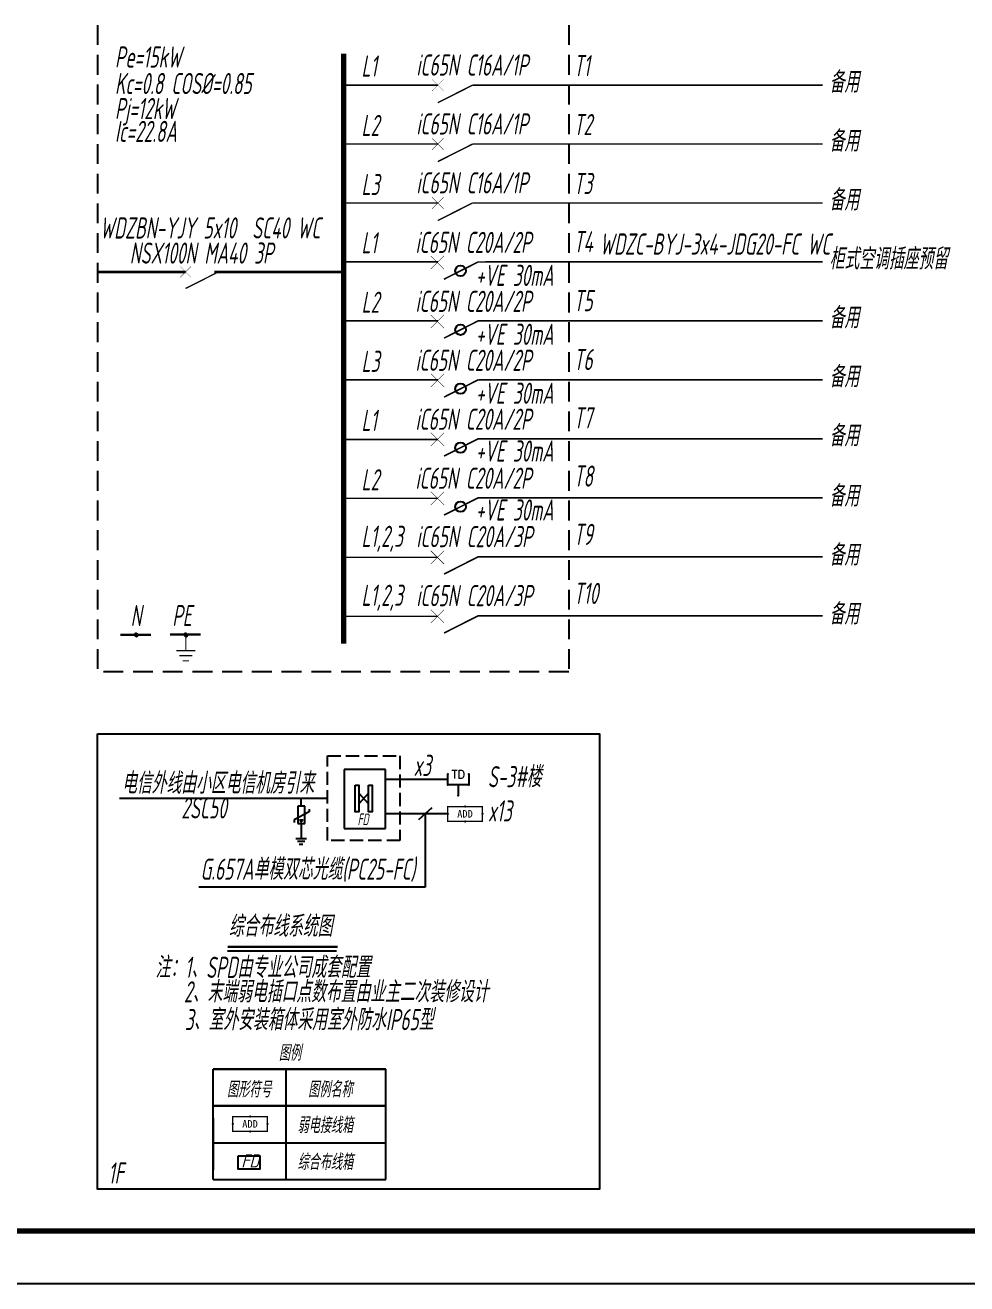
# Model space of a CAD drawing. Extents: x -24105 to 1725648, y 165513 to 982828.
# Drawn here: x 64805 to 82638, y 336650 to 360476 of the extents above; entities that cross this region are included whole.
import ezdxf
from ezdxf.enums import TextEntityAlignment as Align

# ---------------------------------------------------------------- set-up
doc = ezdxf.new("R2010")
doc.units = 0
doc.header["$LTSCALE"] = 1000
doc.header["$MEASUREMENT"] = 0
for name, pattern in [('DASH', [0.35, 0.25, -0.1]), ('DASH4', [0.1875, 0.125, -0.0625]), ('HIDDEN', [0.375, 0.25, -0.125])]:
    doc.linetypes.add(name, pattern=pattern)
for name, color, linetype in [('!!DIM-动力', 7, 'Continuous'), ('DIM-照明', 3, 'Continuous'), ('EQUIP', 3, 'Continuous'), ('EQUIP-箱柜', 3, 'Continuous'), ('EQUIP-通讯', 3, 'Continuous'), ('SYST', 7, 'Continuous'), ('WIRE-消防', 4, 'Continuous'), ('WIRE-照明', 2, 'Continuous'), ('图框', 140, 'Continuous')]:
    doc.layers.add(name, color=color, linetype=linetype)
doc.styles.add('_TCH_LABEL', font='simhei.ttf')
doc.styles.add('_TEL_DIM', font='SIMPLEX', dxfattribs={"width": 0.8, "height": 3.5, "bigfont": 'HZTXT'})
doc.styles.add('AUDIT_D_091116230756-0', font='gbenor.shx', dxfattribs={"bigfont": 'gbcbig.shx'})
doc.styles.add('HZTXT', font='gbeitc.shx', dxfattribs={"width": 0.8, "height": 400, "bigfont": 'hztxt.shx'})

# ---------------------------------------------------------------- blocks, each defined once
blk = doc.blocks.new('_LINKPT1')
blk.add_line((0, 0), (0, 0))
blk = doc.blocks.new('M_I0')
for p, q in [((0.75, 0.6), (-0.75, 0.6)), ((-0.75, 0.6), (-0.75, 0)), ((-0.75, 0), (0.75, 0)), ((0.75, 0), (0.75, 0.6))]:
    blk.add_line(p, q)
for p in [(-0.75, 0.3), (0, 0.6), (0, 0), (0.75, 0.3)]:
    blk.add_blockref('_LINKPT1', p)
at = {"style": 'AUDIT_D_091116230756-0', "width": 0.8, "flags": 9}
blk.add_attdef('A', (0, 0), '', height=0.00003, dxfattribs=at)
blk = doc.blocks.new('A$C154754DE')
at = {"layer": 'EQUIP'}
for p, q in [((-858, 311), (-752, 311)), ((-752, 311), (-439, -280)), ((-443, -73), (-443, 74)), ((-406, -51), (-406, 49)), ((-369, -29), (-369, 20)), ((-295, 0), (295, 0)), ((-295, 0), (295, 0)), ((295, -211), (295, 212)), ((401, -147), (401, 140)), ((519, -83), (519, 59)), ((-439, -280), (-333, -280))]:
    blk.add_line(p, q, dxfattribs=at)
at = {"layer": 'SYST', "color": 3, "linetype": 'Continuous', "const_width": 33.7}
blk.add_lwpolyline([(-295, 0), (295, 1)], dxfattribs=at)
at = {"layer": 'EQUIP', "xscale": 453.2887850981206, "yscale": 453.2887850981206, "zscale": 453.2887850981206, "rotation": 180}
blk.add_blockref('M_I0', (-635, 136), dxfattribs=at)
blk = doc.blocks.new('$equip_U$00000380(Hz-PC)')
at = {"const_width": 0.06}
blk.add_lwpolyline([(-0.82, 0.7), (0.82, 0.7), (0.82, 0), (-0.82, 0)], close=True, dxfattribs=at)
for p in [(0, 0.7), (-0.82, 0.35), (0, 0), (0.82, 0.35)]:
    blk.add_point(p)
at = {"color": 7, "style": '_TCH_LABEL'}
blk.add_attdef('$TEXT$', text='', height=0.36, dxfattribs=at).set_placement((-0.004, 0.344), align=Align.MIDDLE_CENTER)
at = {"color": 7, "style": '_TEL_DIM', "flags": 1}
blk.add_attdef('A', text='', height=0.00002, dxfattribs=at).set_placement((0, 0), align=Align.MIDDLE_CENTER)
blk = doc.blocks.new('1107AA')
at = {"color": 3, "linetype": 'Continuous'}
for points, const_width in [([(0, -7.5), (-3.79, 0)], 0.3), ([(-1.25, 1.25), (1.25, -1.25)], 0.1), ([(1.25, 1.25), (-1.25, -1.25)], 0.1)]:
    blk.add_lwpolyline(points, dxfattribs=dict(at, const_width=const_width))
blk = doc.blocks.new('0114')
at = {"color": 3, "linetype": 'Continuous', "const_width": 0.3}
for points in [[(0, 0), (0, -4.58)], [(-2.75, -4.58), (2.75, -4.58)], [(-1.83, -6.01), (1.83, -6.01)], [(-0.86, -7.5), (0.86, -7.5)]]:
    blk.add_lwpolyline(points, dxfattribs=at)
blk = doc.blocks.new('*X153')
at = {"color": 0}
for p, q in [((197.1, 124.2), (199.7, 126.7)), ((197.2, 123.8), (200.1, 126.7)), ((197.2, 124.6), (199.2, 126.7)), ((197.3, 123.4), (200.4, 126.6)), ((197.3, 125.2), (198.6, 126.5)), ((197.4, 123.1), (200.7, 126.5)), ((197.5, 122.9), (201, 126.3)), ((197.7, 122.6), (201.2, 126.1)), ((197.9, 122.4), (201.4, 125.9)), ((198.1, 122.2), (201.6, 125.7)), ((198.4, 122), (201.8, 125.4)), ((198.7, 121.9), (201.9, 125.2)), ((199, 121.8), (202, 124.8)), ((199.4, 121.7), (202.1, 124.5)), ((199.8, 121.7), (202.1, 124.1)), ((200.3, 121.8), (202, 123.5)), ((201.2, 122.3), (201.6, 122.7))]:
    blk.add_line(p, q, dxfattribs=at)
blk = doc.blocks.new('HC000089')
at = {"color": 4, "linetype": 'Continuous', "const_width": 0.2}
blk.add_lwpolyline([(-1.8, -1.8, 0.198912), (0, -2.5, 0.198912), (1.8, -1.8, 0.198912), (2.5, 0, 0.198912), (1.8, 1.8, 0.198912), (0, 2.5, 0.198912), (-1.8, 1.8, 0.198912), (-2.5, 0, 0.198912)], format="xyb", close=True, dxfattribs=at)
at = {"color": 4}
blk.add_blockref('*X153', (-199.6, -124.2), dxfattribs=at)
blk = doc.blocks.new('A$C2FB505A5')
at = {"color": 3, "linetype": 'Continuous'}
for points, const_width in [([(-125, -125), (125, 125)], 10), ([(-125, 125), (125, -125)], 10), ([(771, 11), (125, -316)], 30)]:
    blk.add_lwpolyline(points, dxfattribs=dict(at, const_width=const_width))
at = {"layer": 'DIM-照明', "color": 3, "linetype": 'Continuous', "const_width": 28.8}
blk.add_lwpolyline([(771, 11), (1064, 11)], dxfattribs=at)
at = {"layer": 'DIM-照明', "color": 3, "linetype": 'Continuous'}
blk.add_circle((438, -157), 100, dxfattribs=at)
blk = doc.blocks.new('$equip$00002670')
for p, q in [((-0.5, 0.499), (-0.5, 0.999)), ((0.5, 0.999), (0.5, 0.499)), ((0.5, 0.499), (-0.5, 0.499)), ((0, 0.5), (0, 0))]:
    blk.add_line(p, q)
for p in [(-0.5, 0.999), (0.5, 0.999), (-0.5, 0.499), (0, 0), (0.5, 0.499)]:
    blk.add_point(p)
at = {"color": 7, "style": '_TEL_DIM'}
blk.add_attdef('$TEXT$', text='', height=0.4, dxfattribs=at).set_placement((0, 0.999), align=Align.MIDDLE_CENTER)
at = {"color": 7, "style": '_TEL_DIM', "flags": 1}
blk.add_attdef('A', text='', height=0.000025, dxfattribs=at).set_placement((0, 0), align=Align.MIDDLE_CENTER)

msp = doc.modelspace()

# ---------------------------------------------------------------- linework, layer by layer
at = {"layer": '!!DIM-动力'}
msp.add_lwpolyline([(66177, 347059), (75679, 347059), (75679, 338441), (66177, 338441)], close=True, dxfattribs=at)
at = {"color": 3, "linetype": 'Continuous'}
for points, const_width in [([(72487, 350276), (72737, 350526)], 10), ([(72487, 350526), (72737, 350276)], 10), ([(73384, 350412), (72737, 350085)], 30), ([(72487, 349160), (72737, 349410)], 10), ([(72487, 349410), (72737, 349160)], 10), ([(73384, 349295), (72737, 348969)], 30)]:
    msp.add_lwpolyline(points, dxfattribs=dict(at, const_width=const_width))
at = {"layer": 'DIM-照明', "color": 3, "linetype": 'DASH4', "ltscale": 3}
for p, q in [((66177, 360476), (66177, 348233)), ((75100, 360476), (75100, 348233)), ((75100, 348233), (66177, 348233))]:
    msp.add_line(p, q, dxfattribs=at)
at = {"layer": 'DIM-照明', "linetype": 'HIDDEN', "ltscale": 1000}
for p, q in [((70847, 346384), (70847, 345268)), ((71629, 346384), (70847, 346384)), ((71629, 345268), (71629, 346384)), ((70847, 345268), (71629, 345268))]:
    msp.add_line(p, q, dxfattribs=at)
at = {"layer": 'DIM-照明', "color": 4}
for p, q in [((72807, 346195, -279), (71629, 346195)), ((66589, 345844), (70530, 345844)), ((72807, 345544, -279), (71629, 345544))]:
    msp.add_line(p, q, dxfattribs=at)
at = {"layer": 'DIM-照明'}
for p, q in [((71307, 345938), (71126, 345737)), ((71126, 345938), (71307, 345737)), ((72509, 345658), (72254, 345430)), ((72381, 345544), (72381, 344158)), ((72381, 344158), (68097, 344158)), ((68640, 342953, -279), (70702, 342953, -279)), ((68363, 339783), (68363, 338802))]:
    msp.add_line(p, q, dxfattribs=at)
at = {"layer": 'DIM-照明', "linetype": 'Continuous'}
for p, q in [((68363, 338623), (68363, 340715)), ((71633, 340715), (68363, 340715)), ((71633, 338623), (71633, 340715)), ((71633, 340018), (68363, 340018))]:
    msp.add_line(p, q, dxfattribs=at)
at = {"layer": 'DIM-照明', "color": 3, "const_width": 100}
msp.add_lwpolyline([(70838, 359939), (70838, 348770)], dxfattribs=at)
at = {"layer": 'DIM-照明', "color": 3, "linetype": 'Continuous'}
for points, const_width in [([(70838, 359340), (72620, 359340)], 28.8), ([(70838, 359340), (72620, 359340)], 28.8), ([(73277, 359340), (79909, 359340)], 28.8), ([(70838, 358225), (72620, 358225)], 28.8), ([(70838, 358225), (72620, 358225)], 28.8), ([(73277, 358225), (79909, 358225)], 28.8), ([(70838, 357110), (72620, 357110)], 28.8), ([(70838, 357110), (72620, 357110)], 28.8), ([(73277, 357110), (79909, 357110)], 28.8), ([(70838, 355995), (72620, 355995)], 28.8), ([(70838, 355995), (72620, 355995)], 28.8), ([(73384, 355994), (79909, 355995)], 28.8), ([(66177, 355806), (67842, 355806)], 49.9), ([(67677, 355806), (67842, 355806)], 49.9), ([(68388, 355806), (69962, 355806)], 49.9), ([(69962, 355806), (70838, 355806)], 49.9), ([(70838, 354879), (72620, 354879)], 28.8), ([(70838, 354879), (72620, 354879)], 28.8), ([(73384, 354878), (79909, 354879)], 28.8), ([(70838, 353763), (72620, 353763)], 28.8), ([(70838, 353763), (72620, 353763)], 28.8), ([(73384, 353762), (79909, 353763)], 28.8), ([(70838, 352634), (72620, 352634)], 28.8), ([(73377, 352646), (79905, 352646)], 28.8), ([(73384, 352645), (73676, 352645)], 28.8), ([(70838, 351518), (72620, 351518)], 28.8), ([(73377, 351529), (79905, 351529)], 28.8), ([(73384, 351529), (73676, 351529)], 28.8), ([(70838, 350401), (72620, 350401)], 28.8), ([(73377, 350413), (79905, 350413)], 28.8), ([(73384, 350412), (73676, 350412)], 28.8), ([(70838, 349285), (72620, 349285)], 28.8), ([(73377, 349296), (79905, 349296)], 28.8), ([(73384, 349295), (73676, 349295)], 28.8), ([(66610, 348936), (67190, 348936)], 47.5), ([(67547, 348940), (68128, 348940)], 47.5)]:
    msp.add_lwpolyline(points, dxfattribs=dict(at, const_width=const_width))
at = {"layer": 'DIM-照明', "color": 7, "linetype": 'DASH'}
msp.add_lwpolyline([(70530, 346643), (71903, 346643), (71903, 345044), (70530, 345044)], close=True, dxfattribs=at)
at = {"layer": 'DIM-照明'}
for points in [[(71057, 346089), (71126, 346089), (71126, 345586), (71057, 345586)], [(71307, 346089), (71375, 346089), (71375, 345586), (71307, 345586)], [(68836, 339074), (69248, 339074), (69248, 338822), (68836, 338822)]]:
    msp.add_lwpolyline(points, close=True, dxfattribs=at)
at = {"layer": 'DIM-照明', "const_width": 50, "elevation": -279}
msp.add_lwpolyline([(68639, 343029), (70726, 343029)], dxfattribs=at)
at = {"layer": 'DIM-照明', "linetype": 'Continuous'}
for points in [[(68363, 340715), (71633, 340715)], [(69739, 340715), (69739, 338623)], [(68363, 340018), (71633, 340018)], [(68363, 339320), (71633, 339320)], [(68363, 338623), (71633, 338623)]]:
    msp.add_lwpolyline(points, dxfattribs=at)
at = {"layer": 'WIRE-消防'}
msp.add_line((70034, 345690), (70034, 345844, -279), dxfattribs=at)
at = {"layer": '图框'}
msp.add_lwpolyline([(36135, 378604), (95535, 378604), (95535, 336650), (36135, 336650)], close=True, dxfattribs=at)
at = {"layer": '图框', "const_width": 100}
msp.add_lwpolyline([(38635, 337650), (94535, 337650), (94535, 377650), (38635, 377650)], close=True, dxfattribs=at)

# ---------------------------------------------------------------- block references
at = {"layer": 'DIM-照明', "linetype": 'Continuous', "rotation": 90}
for p, xscale, yscale, zscale in [((72620, 359340), 87.60960006713867, 87.60960006713867, 87.60960006713867), ((72620, 358225), 87.60960006713867, 87.60960006713867, 87.60960006713867), ((72620, 357110), 87.60960006713867, 87.60960006713867, 87.60960006713867), ((67842, 355806), 83.2291202545166, 83.2291202545166, 83.2291202545166)]:
    msp.add_blockref('1107AA', p, dxfattribs=dict(at, xscale=xscale, yscale=yscale, zscale=zscale))
at = {"layer": 'DIM-照明', "xscale": 14.62999999523163, "yscale": 14.62999999523163, "zscale": 14.62999999523163}
for p in [(66912, 348936), (67849, 348936)]:
    msp.add_blockref('HC000089', p, dxfattribs=at)
at = {"layer": 'DIM-照明', "linetype": 'DASH', "xscale": -66.50000000000003, "yscale": 66.5, "zscale": 66.49999999999999, "rotation": 1.643353773062017e-06}
msp.add_blockref('0114', (67848, 348940), dxfattribs=at)
at = {"layer": 'EQUIP-箱柜'}
ref = msp.add_blockref('$equip_U$00000380(Hz-PC)', (73136, 345684, -279), dxfattribs=dict(at, xscale=-400, yscale=400, zscale=400, rotation=180))
ref.add_attrib('$TEXT$', 'ADD', dxfattribs={"layer": '0', "color": 7, "height": 144, "style": '_TCH_LABEL'}).set_placement((73134, 345547, -279), align=Align.MIDDLE_CENTER)
ref = msp.add_blockref('$equip_U$00000380(Hz-PC)', (69064, 339816, -279), dxfattribs=dict(at, xscale=-400, yscale=400, zscale=400, rotation=180))
ref.add_attrib('$TEXT$', 'ADD', dxfattribs={"layer": '0', "color": 7, "height": 144, "style": '_TCH_LABEL'}).set_placement((69063, 339678, -279), align=Align.MIDDLE_CENTER)
at = {"layer": 'EQUIP-通讯', "xscale": 400, "yscale": 400, "zscale": 400}
msp.add_blockref('$equip$00002670', (73007, 345895, -279), dxfattribs=at).add_auto_attribs({'$TEXT$': 'TD'})
at = {"layer": 'WIRE-消防', "xscale": 0.4799999999813735, "yscale": 0.4799999999813735, "zscale": 0.4799999999813735, "rotation": 270}
msp.add_blockref('A$C154754DE', (70034, 345222), dxfattribs=at)
at = {"layer": 'WIRE-照明'}
for p in [(72612, 355983), (72612, 354867), (72613, 353751), (72613, 352635), (72613, 351518)]:
    msp.add_blockref('A$C2FB505A5', p, dxfattribs=at)

# ---------------------------------------------------------------- texts
at = {"layer": 'DIM-照明', "color": 7, "linetype": 'Continuous', "style": 'HZTXT', "width": 0.7}
for s, p in [('Pe=15kW', (66506, 359673)), ('L1', (71175, 359502)), ('iC65N C16A/1P', (72213, 359521)), ('T1', (75189, 359509)), ('Kc=0.8 COS%%C=0.85', (66506, 359171)), ('Pj=12kW', (66506, 358697)), ('Ic=22.8A', (66506, 358265)), ('L2', (71175, 358378)), ('iC65N C16A/1P', (72213, 358406)), ('T2', (75189, 358394)), ('L3', (71175, 357259)), ('iC65N C16A/1P', (72213, 357291)), ('T3', (75189, 357279)), ('L1', (71175, 356156)), ('iC65N C20A/2P', (72197, 356164)), ('T4', (75189, 356176)), ('+VE 30mA', (73340, 355540)), ('L2', (71176, 355031)), ('iC65N C20A/2P', (72197, 355048)), ('T5', (75189, 355061)), ('+VE 30mA', (73340, 354424)), ('L3', (71176, 353912)), ('iC65N C20A/2P', (72197, 353932)), ('T6', (75189, 353946)), ('+VE 30mA', (73340, 353308)), ('L1', (71175, 352795)), ('iC65N C20A/2P', (72197, 352816)), ('T7', (75189, 352843)), ('+VE 30mA', (73340, 352214)), ('L2', (71175, 351670)), ('iC65N C20A/2P', (72197, 351699)), ('T8', (75189, 351740)), ('+VE 30mA', (73340, 351098)), ('L1,2,3', (71175, 350600)), ('iC65N C20A/3P', (72213, 350594)), ('T9', (75189, 350637)), ('L1,2,3', (71175, 349484)), ('iC65N C20A/3P', (72213, 349477)), ('T10', (75189, 349520))]:
    msp.add_text(s, height=400, dxfattribs=at).set_placement(p)
at = {"layer": 'DIM-照明', "color": 7, "style": 'HZTXT', "width": 0.7}
for s, p in [('备用', (80035, 359198)), ('备用', (80035, 358083)), ('备用', (80035, 356968)), ('柜式空调插座预留', (80035, 355852)), ('备用', (80036, 354737)), ('备用', (80036, 353621)), ('备用', (80036, 352504)), ('备用', (80035, 351364)), ('备用', (80035, 350247)), ('备用', (80035, 349131)), ('G.657A单模双芯光缆(PC25-FC)', (68126, 344299)), ('注：1、SPD由专业公司成套配置', (67271, 342441)), ('2、末端弱电插口点数布置由业主二次装修设计', (67812, 341977)), ('1F', (66379, 338547))]:
    msp.add_text(s, height=400, dxfattribs=at).set_placement(p)
at = {"layer": 'DIM-照明', "color": 7, "linetype": 'Continuous', "style": 'HZTXT', "width": 0.7}
for s, p in [('WDZBN-YJY 5x10  SC40 WC', (68309, 356638)), ('WDZC-BYJ-3x4-JDG20-FC WC', (77871, 356333)), ('NSX100N MA40 3P', (68145, 356162))]:
    msp.add_text(s, height=400, dxfattribs=at).set_placement(p, align=Align.MIDDLE)
at = {"layer": 'DIM-照明', "linetype": 'Continuous', "style": 'HZTXT', "width": 0.7}
for s, p in [('N', (66802, 349099)), ('PE', (67591, 349099))]:
    msp.add_text(s, height=400, dxfattribs=at).set_placement(p)
at = {"layer": 'DIM-照明', "color": 7, "style": 'HZTXT', "width": 0.7}
for s, p in [('x3', (72492, 346264)), ('S-3#楼', (74579, 346050, -279)), ('电信外线由小区电信机房引来', (70276, 345927)), ('2SC50', (68622, 345459)), ('x13', (74020, 345402, -279))]:
    msp.add_text(s, height=400, dxfattribs=at).set_placement(p, align=Align.RIGHT)
at = {"layer": 'DIM-照明', "style": 'HZTXT', "width": 0.7}
for s, height, p in [('FD', 220, (71101, 345333)), ('综合布线系统图', 400, (68660, 343219, -279)), ('图例', 300, (69608, 340871)), ('弱电接线箱', 300, (69962, 339502)), ('综合布线箱', 300, (69962, 338805))]:
    msp.add_text(s, height=height, dxfattribs=at).set_placement(p)
at = {"layer": 'DIM-照明', "color": 1, "linetype": 'Continuous', "style": 'HZTXT', "width": 0.7}
msp.add_text('3、室外安装箱体采用室外防水IP65型', height=400, dxfattribs=at).set_placement((67827, 341451))
at = {"layer": 'DIM-照明', "style": 'HZTXT', "width": 0.7}
for s, p in [('图形符号', (69047, 340179)), ('图例名称', (70582, 340179))]:
    msp.add_text(s, height=300, dxfattribs=at).set_placement(p, align=Align.CENTER)
at = {"layer": 'DIM-照明', "color": 2, "style": 'HZTXT'}
msp.add_text('FD', height=250, dxfattribs=at).set_placement((68897, 338852))

doc.saveas('drawing.dxf')
